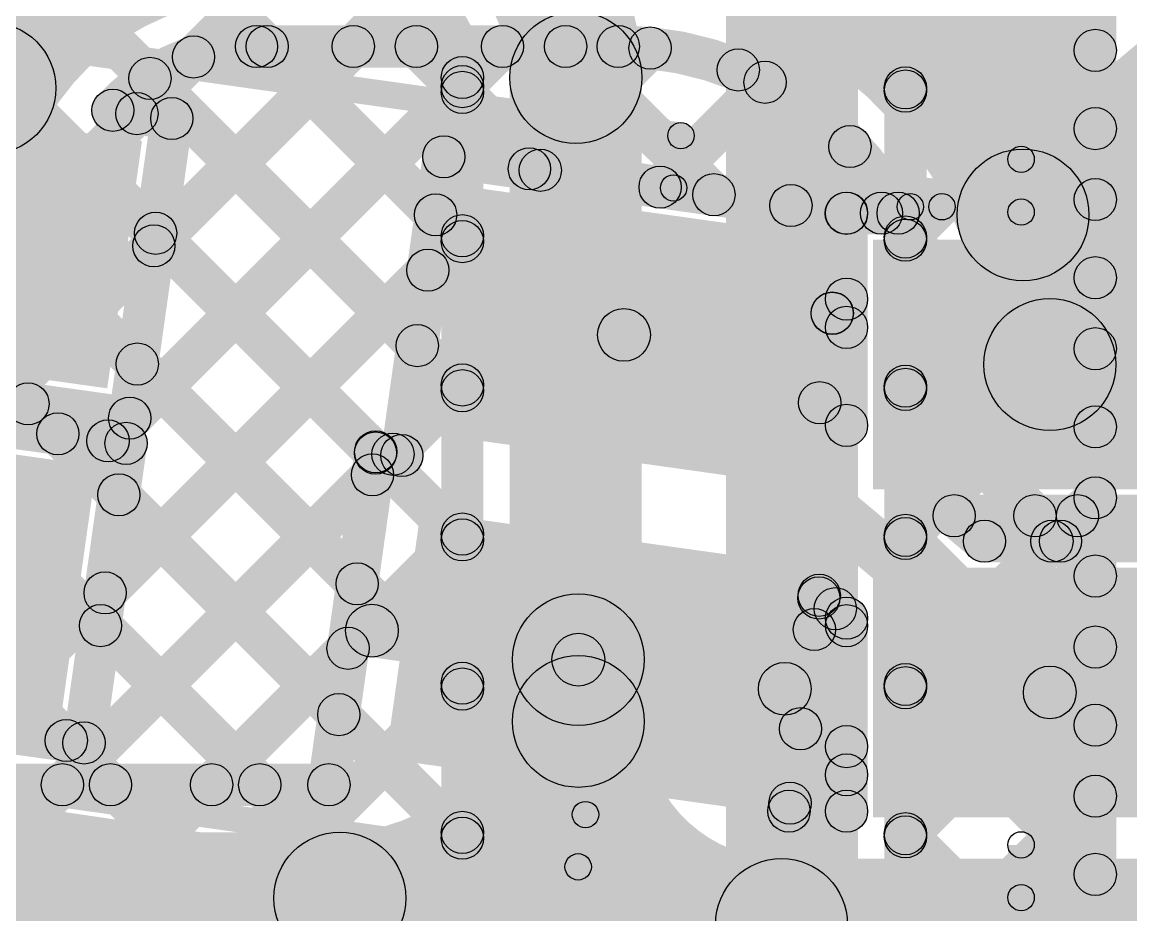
# Model space of a CAD drawing. Header units: millimetres. Extents: x -2.17 to 2.17, y -2.17 to 2.17.
# Drawn here: x -0.292 to -0.0818, y -1.8298 to -1.6605 of the extents above; entities that cross this region are included whole.
import ezdxf

# ---------------------------------------------------------------- set-up
doc = ezdxf.new("R2010")
doc.units = ezdxf.units.MM
doc.header["$MEASUREMENT"] = 0
for name, color, linetype in [('BottomLayer', 5, 'Continuous'), ('Mechanical2', 216, 'Continuous'), ('TopLayer', 1, 'Continuous'), ('TopOverlay', 2, 'Continuous'), ('TopPaste', 8, 'Continuous'), ('TopSolder', 216, 'Continuous')]:
    doc.layers.add(name, color=color, linetype=linetype)

# ---------------------------------------------------------------- blocks, each defined once
blk = doc.blocks.new('WS2812B_M____137')
at = {"layer": 'TopLayer'}
for points in [[(-0.09409, 0.05079), (-0.03504, 0.05079), (-0.03504, 0.01142), (-0.09409, 0.01142)], [(0.03504, 0.05079), (0.09409, 0.05079), (0.09409, 0.01142), (0.03504, 0.01142)], [(-0.09409, -0.01142), (-0.03504, -0.01142), (-0.03504, -0.05079), (-0.09409, -0.05079)], [(0.03504, -0.01142), (0.09409, -0.01142), (0.09409, -0.05079), (0.03504, -0.05079)]]:
    blk.add_hatch(color=1, dxfattribs=at).paths.add_polyline_path(points)
at = {"layer": 'TopOverlay'}
for points in [[(-0.07, 0.0675), (-0.07, 0.0725), (0.07, 0.0725), (0.07, 0.0675)], [(0.0725, 0.06), (0.0675, 0.06), (0.0675, 0.07), (0.0725, 0.07)], [(0.0725, -0.07), (0.0675, -0.07), (0.0675, -0.06), (0.0725, -0.06)], [(-0.07, -0.0725), (-0.07, -0.0675), (0.07, -0.0675), (0.07, -0.0725)]]:
    blk.add_hatch(color=2, dxfattribs=at).paths.add_polyline_path(points)
h = blk.add_hatch(color=2, dxfattribs=at)
edge = h.paths.add_edge_path()
edge.add_arc((0.07, 0.07), 0.0025, 0, 360)
h = blk.add_hatch(color=2, dxfattribs=at)
edge = h.paths.add_edge_path()
edge.add_arc((0.07, 0.07), 0.0025, 0, 360)
h = blk.add_hatch(color=2, dxfattribs=at)
edge = h.paths.add_edge_path()
edge.add_arc((0.07, 0.06), 0.0025, 0, 360)
h = blk.add_hatch(color=2, dxfattribs=at)
edge = h.paths.add_edge_path()
edge.add_arc((0.07, -0.06), 0.0025, 0, 360)
h = blk.add_hatch(color=2, dxfattribs=at)
edge = h.paths.add_edge_path()
edge.add_arc((0.07, -0.07), 0.0025, 0, 360)
h = blk.add_hatch(color=2, dxfattribs=at)
edge = h.paths.add_edge_path()
edge.add_arc((0.07, -0.07), 0.0025, 0, 360)
at = {"layer": 'TopPaste'}
for points in [[(-0.09409, 0.05079), (-0.03504, 0.05079), (-0.03504, 0.01142), (-0.09409, 0.01142)], [(0.03504, 0.05079), (0.09409, 0.05079), (0.09409, 0.01142), (0.03504, 0.01142)], [(-0.09409, -0.01142), (-0.03504, -0.01142), (-0.03504, -0.05079), (-0.09409, -0.05079)], [(0.03504, -0.01142), (0.09409, -0.01142), (0.09409, -0.05079), (0.03504, -0.05079)]]:
    blk.add_hatch(color=8, dxfattribs=at).paths.add_polyline_path(points)
at = {"layer": 'TopSolder'}
for points in [[(-0.09809, 0.05479), (-0.03104, 0.05479), (-0.03104, 0.00742), (-0.09809, 0.00742)], [(0.03104, 0.05479), (0.09809, 0.05479), (0.09809, 0.00742), (0.03104, 0.00742)], [(-0.09809, -0.00742), (-0.03104, -0.00742), (-0.03104, -0.05479), (-0.09809, -0.05479)], [(0.03104, -0.00742), (0.09809, -0.00742), (0.09809, -0.05479), (0.03104, -0.05479)]]:
    blk.add_hatch(color=216, dxfattribs=at).paths.add_polyline_path(points)
at = {"layer": 'TopOverlay'}
for centre in [(0.07, 0.07), (0.07, 0.07), (0.07, 0.06), (0.07, -0.06), (0.07, -0.07), (0.07, -0.07)]:
    blk.add_circle(centre, 0.0025, dxfattribs=at)
blk = doc.blocks.new('WS2812B_M____138')
at = {"layer": 'TopLayer'}
for points in [[(-0.09409, 0.05079), (-0.03504, 0.05079), (-0.03504, 0.01142), (-0.09409, 0.01142)], [(0.03504, 0.05079), (0.09409, 0.05079), (0.09409, 0.01142), (0.03504, 0.01142)], [(-0.09409, -0.01142), (-0.03504, -0.01142), (-0.03504, -0.05079), (-0.09409, -0.05079)], [(0.03504, -0.01142), (0.09409, -0.01142), (0.09409, -0.05079), (0.03504, -0.05079)]]:
    blk.add_hatch(color=1, dxfattribs=at).paths.add_polyline_path(points)
at = {"layer": 'TopOverlay'}
h = blk.add_hatch(color=2, dxfattribs=at)
edge = h.paths.add_edge_path()
edge.add_arc((-0.07, 0.07), 0.0025, 0, 360)
h = blk.add_hatch(color=2, dxfattribs=at)
edge = h.paths.add_edge_path()
edge.add_arc((-0.07, 0.07), 0.0025, 0, 360)
for points in [[(-0.07, 0.0675), (-0.07, 0.0725), (0.07, 0.0725), (0.07, 0.0675)], [(-0.0675, 0.06), (-0.0725, 0.06), (-0.0725, 0.07), (-0.0675, 0.07)], [(0.0725, 0.06), (0.0675, 0.06), (0.0675, 0.07), (0.0725, 0.07)], [(-0.0675, -0.07), (-0.0725, -0.07), (-0.0725, -0.06), (-0.0675, -0.06)], [(0.0725, -0.07), (0.0675, -0.07), (0.0675, -0.06), (0.0725, -0.06)], [(-0.07, -0.0725), (-0.07, -0.0675), (0.07, -0.0675), (0.07, -0.0725)]]:
    blk.add_hatch(color=2, dxfattribs=at).paths.add_polyline_path(points)
h = blk.add_hatch(color=2, dxfattribs=at)
edge = h.paths.add_edge_path()
edge.add_arc((0.07, 0.07), 0.0025, 0, 360)
h = blk.add_hatch(color=2, dxfattribs=at)
edge = h.paths.add_edge_path()
edge.add_arc((0.07, 0.07), 0.0025, 0, 360)
h = blk.add_hatch(color=2, dxfattribs=at)
edge = h.paths.add_edge_path()
edge.add_arc((-0.091, 0.061), 0.0025, 0, 360)
h = blk.add_hatch(color=2, dxfattribs=at)
edge = h.paths.add_edge_path()
edge.add_arc((-0.085, 0.061), 0.0025, 0, 360)
h = blk.add_hatch(color=2, dxfattribs=at)
edge = h.paths.add_edge_path()
edge.add_arc((-0.07, 0.06), 0.0025, 0, 360)
h = blk.add_hatch(color=2, dxfattribs=at)
edge = h.paths.add_edge_path()
edge.add_arc((0.07, 0.06), 0.0025, 0, 360)
h = blk.add_hatch(color=2, dxfattribs=at)
edge = h.paths.add_edge_path()
edge.add_arc((-0.07, -0.06), 0.0025, 0, 360)
h = blk.add_hatch(color=2, dxfattribs=at)
edge = h.paths.add_edge_path()
edge.add_arc((0.07, -0.06), 0.0025, 0, 360)
h = blk.add_hatch(color=2, dxfattribs=at)
edge = h.paths.add_edge_path()
edge.add_arc((-0.07, -0.07), 0.0025, 0, 360)
h = blk.add_hatch(color=2, dxfattribs=at)
edge = h.paths.add_edge_path()
edge.add_arc((-0.07, -0.07), 0.0025, 0, 360)
h = blk.add_hatch(color=2, dxfattribs=at)
edge = h.paths.add_edge_path()
edge.add_arc((0.07, -0.07), 0.0025, 0, 360)
h = blk.add_hatch(color=2, dxfattribs=at)
edge = h.paths.add_edge_path()
edge.add_arc((0.07, -0.07), 0.0025, 0, 360)
at = {"layer": 'TopPaste'}
for points in [[(-0.09409, 0.05079), (-0.03504, 0.05079), (-0.03504, 0.01142), (-0.09409, 0.01142)], [(0.03504, 0.05079), (0.09409, 0.05079), (0.09409, 0.01142), (0.03504, 0.01142)], [(-0.09409, -0.01142), (-0.03504, -0.01142), (-0.03504, -0.05079), (-0.09409, -0.05079)], [(0.03504, -0.01142), (0.09409, -0.01142), (0.09409, -0.05079), (0.03504, -0.05079)]]:
    blk.add_hatch(color=8, dxfattribs=at).paths.add_polyline_path(points)
at = {"layer": 'TopSolder'}
for points in [[(-0.09809, 0.05479), (-0.03104, 0.05479), (-0.03104, 0.00742), (-0.09809, 0.00742)], [(0.03104, 0.05479), (0.09809, 0.05479), (0.09809, 0.00742), (0.03104, 0.00742)], [(-0.09809, -0.00742), (-0.03104, -0.00742), (-0.03104, -0.05479), (-0.09809, -0.05479)], [(0.03104, -0.00742), (0.09809, -0.00742), (0.09809, -0.05479), (0.03104, -0.05479)]]:
    blk.add_hatch(color=216, dxfattribs=at).paths.add_polyline_path(points)
at = {"layer": 'TopOverlay', "const_width": 0.005}
blk.add_lwpolyline([(-0.085, 0.061, 1), (-0.091, 0.061, 1)], format="xyb", close=True, dxfattribs=at)
at = {"layer": 'TopOverlay'}
for centre in [(-0.07, 0.07), (-0.07, 0.07), (0.07, 0.07), (0.07, 0.07), (-0.091, 0.061), (-0.085, 0.061), (-0.07, 0.06), (0.07, 0.06), (-0.07, -0.06), (0.07, -0.06), (-0.07, -0.07), (-0.07, -0.07), (0.07, -0.07), (0.07, -0.07)]:
    blk.add_circle(centre, 0.0025, dxfattribs=at)

msp = doc.modelspace()

# ---------------------------------------------------------------- hatches: boundary and pattern name
at = {"layer": 'BottomLayer'}
for points in [[(-0.0845, -2.0588), (-0.0925, -2.0588), (-0.0925, -0.99704), (-0.0845, -0.99704)], [(-0.1335, -1.94261), (-0.1585, -1.94261), (-0.1585, -1.602), (-0.1335, -1.602)], [(-0.1205, -1.94261), (-0.1285, -1.94261), (-0.1285, -1.602), (-0.1205, -1.602)], [(-0.12167, -1.6764), (-0.12733, -1.67074), (-0.09133, -1.63474), (-0.08567, -1.6404)], [(-0.12733, -1.64751), (-0.12167, -1.64186), (-0.08567, -1.67786), (-0.09133, -1.68351)], [(-0.58925, -1.97427), (-0.59491, -1.96861), (-0.27696, -1.65067), (-0.27131, -1.65633)], [(-0.56674, -1.98004), (-0.57239, -1.97438), (-0.24868, -1.65067), (-0.24302, -1.65633)], [(-0.45793, -1.65633), (-0.45227, -1.65067), (-0.20567, -1.89727), (-0.21133, -1.90293)], [(-0.42964, -1.65633), (-0.42398, -1.65067), (-0.20567, -1.86898), (-0.21133, -1.87464)], [(-0.40136, -1.65633), (-0.3957, -1.65067), (-0.20567, -1.8407), (-0.21133, -1.84636)], [(-0.37307, -1.65633), (-0.36742, -1.65067), (-0.20567, -1.81242), (-0.21133, -1.81807)], [(-0.34479, -1.65633), (-0.33913, -1.65067), (-0.20567, -1.78413), (-0.21133, -1.78979)], [(-0.3165, -1.65633), (-0.31085, -1.65067), (-0.20567, -1.75585), (-0.21133, -1.7615)], [(-0.28822, -1.65633), (-0.28256, -1.65067), (-0.20567, -1.72756), (-0.21133, -1.73322)], [(-0.25994, -1.65633), (-0.25428, -1.65067), (-0.20567, -1.69928), (-0.21133, -1.70494)], [(-0.23165, -1.65633), (-0.22599, -1.65067), (-0.20567, -1.67099), (-0.21133, -1.67665)], [(-0.54422, -1.98581), (-0.54988, -1.98015), (-0.22185, -1.65212), (-0.21619, -1.65778)], [(-0.12167, -1.70468), (-0.12733, -1.69903), (-0.09133, -1.66303), (-0.08567, -1.66868)], [(-0.52171, -1.99158), (-0.52736, -1.98592), (-0.21133, -1.66989), (-0.20567, -1.67555)], [(-0.12733, -1.6758), (-0.12167, -1.67014), (-0.08567, -1.70614), (-0.09133, -1.7118)], [(-0.2045, -2.04887), (-0.2125, -2.04887), (-0.2125, -1.671), (-0.2045, -1.671)], [(-0.1745, -2.053), (-0.1995, -2.053), (-0.1995, -1.671), (-0.1745, -1.671)], [(-0.12167, -1.73297), (-0.12733, -1.72731), (-0.09133, -1.69131), (-0.08567, -1.69697)], [(-0.49919, -1.99735), (-0.50485, -1.99169), (-0.21133, -1.69817), (-0.20567, -1.70383)], [(-0.12733, -1.70408), (-0.12167, -1.69843), (-0.08567, -1.73443), (-0.09133, -1.74008)], [(-0.12167, -1.76125), (-0.12733, -1.75559), (-0.09133, -1.71959), (-0.08567, -1.72525)], [(-0.47668, -2.00312), (-0.48233, -1.99746), (-0.21133, -1.72646), (-0.20567, -1.73211)], [(-0.12733, -1.73237), (-0.12167, -1.72671), (-0.08567, -1.76271), (-0.09133, -1.76837)], [(-0.12167, -1.78954), (-0.12733, -1.78388), (-0.09133, -1.74788), (-0.08567, -1.75354)], [(-0.45416, -2.00889), (-0.45982, -2.00323), (-0.21133, -1.75474), (-0.20567, -1.7604)], [(-0.12733, -1.76065), (-0.12167, -1.75499), (-0.08567, -1.79099), (-0.09133, -1.79665)], [(-0.12167, -1.81782), (-0.12733, -1.81216), (-0.09133, -1.77616), (-0.08567, -1.78182)], [(-0.43165, -2.01466), (-0.43731, -2.009), (-0.21133, -1.78303), (-0.20567, -1.78868)], [(-0.12733, -1.78894), (-0.12167, -1.78328), (-0.08567, -1.81928), (-0.09133, -1.82494)], [(-0.12167, -1.8461), (-0.12733, -1.84045), (-0.09133, -1.80445), (-0.08567, -1.8101)], [(-0.40913, -2.02043), (-0.41479, -2.01477), (-0.21133, -1.81131), (-0.20567, -1.81697)], [(-0.12733, -1.81722), (-0.12167, -1.81156), (-0.08567, -1.84756), (-0.09133, -1.85322)]]:
    msp.add_hatch(color=5, dxfattribs=at).paths.add_polyline_path(points)
h = msp.add_hatch(color=5, dxfattribs=at)
edge = h.paths.add_edge_path()
edge.add_arc((-0.187, -1.671), 0.0125, 0, 360)
h = msp.add_hatch(color=5, dxfattribs=at)
edge = h.paths.add_edge_path()
edge.add_arc((-0.187, -1.671), 0.0125, 0, 360)
h = msp.add_hatch(color=5, dxfattribs=at)
edge = h.paths.add_edge_path()
edge.add_arc((-0.0885, -1.66585), 0.004, 0, 360)
h = msp.add_hatch(color=5, dxfattribs=at)
edge = h.paths.add_edge_path()
edge.add_arc((-0.2085, -1.671), 0.004, 0, 360)
h = msp.add_hatch(color=5, dxfattribs=at)
edge = h.paths.add_edge_path()
edge.add_arc((-0.2085, -1.671), 0.004, 0, 360)
h = msp.add_hatch(color=5, dxfattribs=at)
edge = h.paths.add_edge_path()
edge.add_arc((-0.2085, -1.67272), 0.004, 0, 360)
h = msp.add_hatch(color=5, dxfattribs=at)
edge = h.paths.add_edge_path()
edge.add_arc((-0.2085, -1.67382), 0.004, 0, 360)
h = msp.add_hatch(color=5, dxfattribs=at)
edge = h.paths.add_edge_path()
edge.add_arc((-0.1245, -1.67297), 0.004, 0, 360)
h = msp.add_hatch(color=5, dxfattribs=at)
edge = h.paths.add_edge_path()
edge.add_arc((-0.1245, -1.67357), 0.004, 0, 360)
h = msp.add_hatch(color=5, dxfattribs=at)
edge = h.paths.add_edge_path()
edge.add_arc((-0.0885, -1.68069), 0.004, 0, 360)
h = msp.add_hatch(color=5, dxfattribs=at)
edge = h.paths.add_edge_path()
edge.add_arc((-0.0885, -1.69414), 0.004, 0, 360)
h = msp.add_hatch(color=5, dxfattribs=at)
edge = h.paths.add_edge_path()
edge.add_arc((-0.2085, -1.701), 0.004, 0, 360)
h = msp.add_hatch(color=5, dxfattribs=at)
edge = h.paths.add_edge_path()
edge.add_arc((-0.2085, -1.70211), 0.004, 0, 360)
h = msp.add_hatch(color=5, dxfattribs=at)
edge = h.paths.add_edge_path()
edge.add_arc((-0.1245, -1.70125), 0.004, 0, 360)
h = msp.add_hatch(color=5, dxfattribs=at)
edge = h.paths.add_edge_path()
edge.add_arc((-0.1245, -1.70185), 0.004, 0, 360)
h = msp.add_hatch(color=5, dxfattribs=at)
edge = h.paths.add_edge_path()
edge.add_arc((-0.0885, -1.70897), 0.004, 0, 360)
h = msp.add_hatch(color=5, dxfattribs=at)
edge = h.paths.add_edge_path()
edge.add_arc((-0.0885, -1.72242), 0.004, 0, 360)
h = msp.add_hatch(color=5, dxfattribs=at)
edge = h.paths.add_edge_path()
edge.add_arc((-0.2085, -1.72929), 0.004, 0, 360)
h = msp.add_hatch(color=5, dxfattribs=at)
edge = h.paths.add_edge_path()
edge.add_arc((-0.1245, -1.72954), 0.004, 0, 360)
h = msp.add_hatch(color=5, dxfattribs=at)
edge = h.paths.add_edge_path()
edge.add_arc((-0.2085, -1.73039), 0.004, 0, 360)
h = msp.add_hatch(color=5, dxfattribs=at)
edge = h.paths.add_edge_path()
edge.add_arc((-0.1245, -1.73014), 0.004, 0, 360)
h = msp.add_hatch(color=5, dxfattribs=at)
edge = h.paths.add_edge_path()
edge.add_arc((-0.0885, -1.73725), 0.004, 0, 360)
h = msp.add_hatch(color=5, dxfattribs=at)
edge = h.paths.add_edge_path()
edge.add_arc((-0.0885, -1.75071), 0.004, 0, 360)
h = msp.add_hatch(color=5, dxfattribs=at)
edge = h.paths.add_edge_path()
edge.add_arc((-0.2085, -1.75757), 0.004, 0, 360)
h = msp.add_hatch(color=5, dxfattribs=at)
edge = h.paths.add_edge_path()
edge.add_arc((-0.2085, -1.75868), 0.004, 0, 360)
h = msp.add_hatch(color=5, dxfattribs=at)
edge = h.paths.add_edge_path()
edge.add_arc((-0.1245, -1.75782), 0.004, 0, 360)
h = msp.add_hatch(color=5, dxfattribs=at)
edge = h.paths.add_edge_path()
edge.add_arc((-0.1245, -1.75842), 0.004, 0, 360)
h = msp.add_hatch(color=5, dxfattribs=at)
edge = h.paths.add_edge_path()
edge.add_arc((-0.0885, -1.76554), 0.004, 0, 360)
h = msp.add_hatch(color=5, dxfattribs=at)
edge = h.paths.add_edge_path()
edge.add_arc((-0.0885, -1.77899), 0.004, 0, 360)
h = msp.add_hatch(color=5, dxfattribs=at)
edge = h.paths.add_edge_path()
edge.add_arc((-0.2085, -1.78585), 0.004, 0, 360)
h = msp.add_hatch(color=5, dxfattribs=at)
edge = h.paths.add_edge_path()
edge.add_arc((-0.1245, -1.78611), 0.004, 0, 360)
h = msp.add_hatch(color=5, dxfattribs=at)
edge = h.paths.add_edge_path()
edge.add_arc((-0.2085, -1.78696), 0.004, 0, 360)
h = msp.add_hatch(color=5, dxfattribs=at)
edge = h.paths.add_edge_path()
edge.add_arc((-0.1245, -1.78671), 0.004, 0, 360)
h = msp.add_hatch(color=5, dxfattribs=at)
edge = h.paths.add_edge_path()
edge.add_arc((-0.0885, -1.79382), 0.004, 0, 360)
h = msp.add_hatch(color=5, dxfattribs=at)
edge = h.paths.add_edge_path()
edge.add_arc((-0.0885, -1.80728), 0.004, 0, 360)
h = msp.add_hatch(color=5, dxfattribs=at)
edge = h.paths.add_edge_path()
edge.add_arc((-0.2085, -1.81414), 0.004, 0, 360)
h = msp.add_hatch(color=5, dxfattribs=at)
edge = h.paths.add_edge_path()
edge.add_arc((-0.2085, -1.81524), 0.004, 0, 360)
h = msp.add_hatch(color=5, dxfattribs=at)
edge = h.paths.add_edge_path()
edge.add_arc((-0.1245, -1.81439), 0.004, 0, 360)
h = msp.add_hatch(color=5, dxfattribs=at)
edge = h.paths.add_edge_path()
edge.add_arc((-0.1245, -1.81499), 0.004, 0, 360)
h = msp.add_hatch(color=5, dxfattribs=at)
edge = h.paths.add_edge_path()
edge.add_arc((-0.0885, -1.82211), 0.004, 0, 360)
at = {"layer": 'TopLayer'}
for points in [[(-0.0897, -1.69706), (-0.1147, -1.69706), (-0.1147, -1.62631), (-0.0897, -1.62631)], [(-0.27285, -1.74272), (-0.27851, -1.73707), (-0.20372, -1.66228), (-0.19807, -1.66794)], [(-0.26415, -1.70574), (-0.26981, -1.70008), (-0.23201, -1.66228), (-0.22635, -1.66794)], [(-0.24832, -1.66794), (-0.24267, -1.66228), (-0.21074, -1.69421), (-0.21639, -1.69987)], [(-0.24752, -1.66911), (-0.24752, -1.66111), (-0.17893, -1.66111), (-0.17893, -1.66911)], [(-0.22004, -1.66794), (-0.21438, -1.66228), (-0.1909, -1.68577), (-0.19655, -1.69143)], [(-0.19176, -1.66794), (-0.1861, -1.66228), (-0.15799, -1.69039), (-0.16364, -1.69605)], [(-0.26737, -1.68068), (-0.27303, -1.67502), (-0.26229, -1.66428), (-0.25663, -1.66993)], [(-0.19298, -1.69113), (-0.19863, -1.68548), (-0.17574, -1.66258), (-0.17008, -1.66824)], [(-0.15902, -1.67239), (-0.15336, -1.66673), (-0.1262, -1.69389), (-0.13186, -1.69955)], [(-0.27055, -1.674), (-0.26489, -1.66834), (-0.21422, -1.71901), (-0.21988, -1.72467)], [(-0.16818, -1.69462), (-0.17383, -1.68896), (-0.15395, -1.66908), (-0.14829, -1.67473)], [(-0.27532, -1.68117), (-0.2742, -1.67325), (-0.26303, -1.67482), (-0.26415, -1.68274)], [(-0.26761, -1.73615), (-0.27553, -1.73503), (-0.26755, -1.67822), (-0.25963, -1.67934)], [(-0.14338, -1.6981), (-0.14904, -1.69245), (-0.13785, -1.68126), (-0.13219, -1.68692)], [(-0.21257, -1.68999), (-0.21146, -1.68207), (-0.13516, -1.69279), (-0.13627, -1.70071)], [(-0.21602, -1.74323), (-0.22394, -1.74212), (-0.21598, -1.68547), (-0.20806, -1.68658)], [(-0.13566, -1.70072), (-0.13566, -1.69272), (-0.12589, -1.69272), (-0.12589, -1.70072)], [(-0.26947, -1.70336), (-0.26382, -1.6977), (-0.22213, -1.73938), (-0.22779, -1.74504)], [(-0.1368, -1.73323), (-0.14472, -1.73212), (-0.13967, -1.69619), (-0.13175, -1.69731)], [(-0.13166, -1.73696), (-0.13966, -1.73696), (-0.13966, -1.69672), (-0.13166, -1.69672)], [(-0.2734, -1.77156), (-0.27906, -1.7659), (-0.21787, -1.70471), (-0.21221, -1.71037)], [(-0.13555, -1.71856), (-0.14121, -1.7129), (-0.13849, -1.71019), (-0.13283, -1.71584)], [(-0.1412, -1.7185), (-0.13554, -1.71284), (-0.13283, -1.71555), (-0.13849, -1.72121)], [(-0.18107, -1.72362), (-0.17464, -1.71597), (-0.09392, -1.78378), (-0.10035, -1.79144)], [(-0.27296, -1.72816), (-0.2673, -1.7225), (-0.22562, -1.76418), (-0.23128, -1.76984)], [(-0.32859, -1.73162), (-0.32748, -1.7237), (-0.27102, -1.73163), (-0.27213, -1.73955)], [(-0.32349, -1.73722), (-0.32238, -1.72929), (-0.27169, -1.73642), (-0.2728, -1.74434)], [(-0.14333, -1.73574), (-0.13819, -1.72961), (-0.13309, -1.7339), (-0.13823, -1.74002)], [(-0.29369, -1.73571), (-0.28804, -1.73005), (-0.28236, -1.73573), (-0.28801, -1.74139)], [(-0.22549, -1.74594), (-0.22437, -1.73802), (-0.21942, -1.73871), (-0.22054, -1.74664)], [(-0.27627, -1.79775), (-0.28419, -1.79663), (-0.27621, -1.73982), (-0.26829, -1.74094)], [(-0.22271, -1.74915), (-0.22837, -1.7435), (-0.22448, -1.73961), (-0.21883, -1.74527)], [(-0.22984, -1.80567), (-0.23776, -1.80455), (-0.22889, -1.74142), (-0.22097, -1.74254)], [(-0.2815, -1.80794), (-0.28715, -1.80228), (-0.22837, -1.7435), (-0.22271, -1.74915)], [(-0.27644, -1.75296), (-0.27079, -1.7473), (-0.2291, -1.78898), (-0.23476, -1.79464)], [(-0.11527, -1.75809), (-0.11527, -1.75009), (-0.05861, -1.75009), (-0.05861, -1.75809)], [(-0.11784, -1.75715), (-0.1127, -1.75103), (-0.10694, -1.75586), (-0.11209, -1.76199)], [(-0.10278, -1.75692), (-0.09712, -1.75126), (-0.09228, -1.7561), (-0.09794, -1.76175)], [(-0.09389, -1.76175), (-0.09955, -1.7561), (-0.09471, -1.75126), (-0.08906, -1.75692)], [(-0.10951, -1.76293), (-0.10951, -1.75493), (-0.05861, -1.75493), (-0.05861, -1.76293)], [(-0.14374, -1.77252), (-0.13809, -1.76686), (-0.13283, -1.77212), (-0.13849, -1.77777)], [(-0.14341, -1.77224), (-0.13827, -1.76611), (-0.13309, -1.77047), (-0.13823, -1.77659)], [(-0.14263, -1.81067), (-0.15056, -1.80955), (-0.1448, -1.76862), (-0.13688, -1.76973)], [(-0.13893, -1.77851), (-0.14458, -1.77285), (-0.14063, -1.7689), (-0.13498, -1.77456)], [(-0.22635, -1.78084), (-0.22496, -1.77094), (-0.18582, -1.77644), (-0.18721, -1.78635)], [(-0.27993, -1.77775), (-0.27427, -1.7721), (-0.24409, -1.80228), (-0.24975, -1.80794)], [(-0.13166, -1.81011), (-0.13966, -1.81011), (-0.13966, -1.77353), (-0.13166, -1.77353)], [(-0.25321, -1.80794), (-0.25887, -1.80228), (-0.23299, -1.77641), (-0.22734, -1.78206)], [(-0.18721, -1.78635), (-0.18582, -1.77644), (-0.14668, -1.78194), (-0.14807, -1.79185)], [(-0.17401, -1.7931), (-0.19901, -1.7931), (-0.19901, -1.78139), (-0.17401, -1.78139)], [(-0.35709, -1.79043), (-0.35598, -1.78251), (-0.27967, -1.79323), (-0.28079, -1.80115)], [(-0.14723, -1.79732), (-0.14157, -1.79166), (-0.13283, -1.8004), (-0.13849, -1.80606)], [(-0.28642, -1.79955), (-0.28077, -1.79389), (-0.27237, -1.80228), (-0.27803, -1.80794)], [(-0.14355, -1.81142), (-0.14921, -1.80576), (-0.13849, -1.79504), (-0.13283, -1.8007)], [(-0.37, -1.80911), (-0.37, -1.80111), (-0.2338, -1.80111), (-0.2338, -1.80911)], [(-0.14659, -1.81411), (-0.14659, -1.80611), (-0.13566, -1.80611), (-0.13566, -1.81411)], [(-0.37, -1.83911), (-0.37, -1.81411), (-0.23173, -1.81411), (-0.23173, -1.83911)], [(-0.148, -1.84411), (-0.148, -1.81911), (-0.012, -1.81911), (-0.012, -1.84411)]]:
    msp.add_hatch(color=1, dxfattribs=at).paths.add_polyline_path(points)
h = msp.add_hatch(color=1, dxfattribs=at)
edge = h.paths.add_edge_path()
edge.add_arc((-0.2981, -1.67301), 0.0125, 0, 360)
h = msp.add_hatch(color=1, dxfattribs=at)
edge = h.paths.add_edge_path()
edge.add_arc((-0.2981, -1.67301), 0.0125, 0, 360)
h = msp.add_hatch(color=1, dxfattribs=at)
edge = h.paths.add_edge_path()
edge.add_arc((-0.2981, -1.67301), 0.0125, 0, 360)
h = msp.add_hatch(color=1, dxfattribs=at)
edge = h.paths.add_edge_path()
edge.add_arc((-0.24752, -1.66511), 0.004, 0, 360)
h = msp.add_hatch(color=1, dxfattribs=at)
edge = h.paths.add_edge_path()
edge.add_arc((-0.24752, -1.66511), 0.004, 0, 360)
h = msp.add_hatch(color=1, dxfattribs=at)
edge = h.paths.add_edge_path()
edge.add_arc((-0.2455, -1.66511), 0.004, 0, 360)
h = msp.add_hatch(color=1, dxfattribs=at)
edge = h.paths.add_edge_path()
edge.add_arc((-0.22918, -1.66511), 0.004, 0, 360)
h = msp.add_hatch(color=1, dxfattribs=at)
edge = h.paths.add_edge_path()
edge.add_arc((-0.21721, -1.66511), 0.004, 0, 360)
h = msp.add_hatch(color=1, dxfattribs=at)
edge = h.paths.add_edge_path()
edge.add_arc((-0.20089, -1.66511), 0.004, 0, 360)
h = msp.add_hatch(color=1, dxfattribs=at)
edge = h.paths.add_edge_path()
edge.add_arc((-0.18893, -1.66511), 0.004, 0, 360)
h = msp.add_hatch(color=1, dxfattribs=at)
edge = h.paths.add_edge_path()
edge.add_arc((-0.17893, -1.66511), 0.004, 0, 360)
h = msp.add_hatch(color=1, dxfattribs=at)
edge = h.paths.add_edge_path()
edge.add_arc((-0.17893, -1.66511), 0.004, 0, 360)
h = msp.add_hatch(color=1, dxfattribs=at)
edge = h.paths.add_edge_path()
edge.add_arc((-0.17291, -1.66541), 0.004, 0, 360)
h = msp.add_hatch(color=1, dxfattribs=at)
edge = h.paths.add_edge_path()
edge.add_arc((-0.25946, -1.6671), 0.004, 0, 360)
h = msp.add_hatch(color=1, dxfattribs=at)
edge = h.paths.add_edge_path()
edge.add_arc((-0.15619, -1.66956), 0.004, 0, 360)
h = msp.add_hatch(color=1, dxfattribs=at)
edge = h.paths.add_edge_path()
edge.add_arc((-0.26772, -1.67117), 0.004, 0, 360)
h = msp.add_hatch(color=1, dxfattribs=at)
edge = h.paths.add_edge_path()
edge.add_arc((-0.15112, -1.67191), 0.004, 0, 360)
h = msp.add_hatch(color=1, dxfattribs=at)
edge = h.paths.add_edge_path()
edge.add_arc((-0.27476, -1.67721), 0.004, 0, 360)
h = msp.add_hatch(color=1, dxfattribs=at)
edge = h.paths.add_edge_path()
edge.add_arc((-0.27476, -1.67721), 0.004, 0, 360)
h = msp.add_hatch(color=1, dxfattribs=at)
edge = h.paths.add_edge_path()
edge.add_arc((-0.2702, -1.67785), 0.004, 0, 360)
h = msp.add_hatch(color=1, dxfattribs=at)
edge = h.paths.add_edge_path()
edge.add_arc((-0.26359, -1.67878), 0.004, 0, 360)
h = msp.add_hatch(color=1, dxfattribs=at)
edge = h.paths.add_edge_path()
edge.add_arc((-0.26359, -1.67878), 0.004, 0, 360)
h = msp.add_hatch(color=1, dxfattribs=at)
edge = h.paths.add_edge_path()
edge.add_arc((-0.13502, -1.68409), 0.004, 0, 360)
h = msp.add_hatch(color=1, dxfattribs=at)
edge = h.paths.add_edge_path()
edge.add_arc((-0.21202, -1.68603), 0.004, 0, 360)
h = msp.add_hatch(color=1, dxfattribs=at)
edge = h.paths.add_edge_path()
edge.add_arc((-0.21202, -1.68603), 0.004, 0, 360)
h = msp.add_hatch(color=1, dxfattribs=at)
edge = h.paths.add_edge_path()
edge.add_arc((-0.1958, -1.68831), 0.004, 0, 360)
h = msp.add_hatch(color=1, dxfattribs=at)
edge = h.paths.add_edge_path()
edge.add_arc((-0.19372, -1.6886), 0.004, 0, 360)
h = msp.add_hatch(color=1, dxfattribs=at)
edge = h.paths.add_edge_path()
edge.add_arc((-0.1022, -1.69706), 0.0125, 0, 360)
h = msp.add_hatch(color=1, dxfattribs=at)
edge = h.paths.add_edge_path()
edge.add_arc((-0.1022, -1.69706), 0.0125, 0, 360)
h = msp.add_hatch(color=1, dxfattribs=at)
edge = h.paths.add_edge_path()
edge.add_arc((-0.1022, -1.69706), 0.0125, 0, 360)
h = msp.add_hatch(color=1, dxfattribs=at)
edge = h.paths.add_edge_path()
edge.add_arc((-0.1022, -1.69706), 0.0125, 0, 360)
h = msp.add_hatch(color=1, dxfattribs=at)
edge = h.paths.add_edge_path()
edge.add_arc((-0.1022, -1.69706), 0.0125, 0, 360)
h = msp.add_hatch(color=1, dxfattribs=at)
edge = h.paths.add_edge_path()
edge.add_arc((-0.17101, -1.69179), 0.004, 0, 360)
h = msp.add_hatch(color=1, dxfattribs=at)
edge = h.paths.add_edge_path()
edge.add_arc((-0.16081, -1.69322), 0.004, 0, 360)
h = msp.add_hatch(color=1, dxfattribs=at)
edge = h.paths.add_edge_path()
edge.add_arc((-0.14621, -1.69528), 0.004, 0, 360)
h = msp.add_hatch(color=1, dxfattribs=at)
edge = h.paths.add_edge_path()
edge.add_arc((-0.21357, -1.69704), 0.004, 0, 360)
h = msp.add_hatch(color=1, dxfattribs=at)
edge = h.paths.add_edge_path()
edge.add_arc((-0.13571, -1.69675), 0.004, 0, 360)
h = msp.add_hatch(color=1, dxfattribs=at)
edge = h.paths.add_edge_path()
edge.add_arc((-0.13571, -1.69675), 0.004, 0, 360)
h = msp.add_hatch(color=1, dxfattribs=at)
edge = h.paths.add_edge_path()
edge.add_arc((-0.13566, -1.69672), 0.004, 0, 360)
h = msp.add_hatch(color=1, dxfattribs=at)
edge = h.paths.add_edge_path()
edge.add_arc((-0.13566, -1.69672), 0.004, 0, 360)
h = msp.add_hatch(color=1, dxfattribs=at)
edge = h.paths.add_edge_path()
edge.add_arc((-0.12903, -1.69672), 0.004, 0, 360)
h = msp.add_hatch(color=1, dxfattribs=at)
edge = h.paths.add_edge_path()
edge.add_arc((-0.12589, -1.69672), 0.004, 0, 360)
h = msp.add_hatch(color=1, dxfattribs=at)
edge = h.paths.add_edge_path()
edge.add_arc((-0.12589, -1.69672), 0.004, 0, 360)
h = msp.add_hatch(color=1, dxfattribs=at)
edge = h.paths.add_edge_path()
edge.add_arc((-0.26665, -1.70053), 0.004, 0, 360)
h = msp.add_hatch(color=1, dxfattribs=at)
edge = h.paths.add_edge_path()
edge.add_arc((-0.26698, -1.70291), 0.004, 0, 360)
h = msp.add_hatch(color=1, dxfattribs=at)
edge = h.paths.add_edge_path()
edge.add_arc((-0.21504, -1.70754), 0.004, 0, 360)
h = msp.add_hatch(color=1, dxfattribs=at)
edge = h.paths.add_edge_path()
edge.add_arc((-0.13566, -1.71302), 0.004, 0, 360)
h = msp.add_hatch(color=1, dxfattribs=at)
edge = h.paths.add_edge_path()
edge.add_arc((-0.13838, -1.71573), 0.004, 0, 360)
h = msp.add_hatch(color=1, dxfattribs=at)
edge = h.paths.add_edge_path()
edge.add_arc((-0.13837, -1.71567), 0.004, 0, 360)
h = msp.add_hatch(color=1, dxfattribs=at)
edge = h.paths.add_edge_path()
edge.add_arc((-0.09713, -1.72541), 0.0125, 0, 360)
h = msp.add_hatch(color=1, dxfattribs=at)
edge = h.paths.add_edge_path()
edge.add_arc((-0.09713, -1.72541), 0.0125, 0, 360)
h = msp.add_hatch(color=1, dxfattribs=at)
edge = h.paths.add_edge_path()
edge.add_arc((-0.17786, -1.7198), 0.005, 0, 360)
h = msp.add_hatch(color=1, dxfattribs=at)
edge = h.paths.add_edge_path()
edge.add_arc((-0.13566, -1.71838), 0.004, 0, 360)
h = msp.add_hatch(color=1, dxfattribs=at)
edge = h.paths.add_edge_path()
edge.add_arc((-0.21705, -1.72184), 0.004, 0, 360)
h = msp.add_hatch(color=1, dxfattribs=at)
edge = h.paths.add_edge_path()
edge.add_arc((-0.27013, -1.72533), 0.004, 0, 360)
h = msp.add_hatch(color=1, dxfattribs=at)
edge = h.paths.add_edge_path()
edge.add_arc((-0.29086, -1.73288), 0.004, 0, 360)
h = msp.add_hatch(color=1, dxfattribs=at)
edge = h.paths.add_edge_path()
edge.add_arc((-0.14076, -1.73267), 0.004, 0, 360)
h = msp.add_hatch(color=1, dxfattribs=at)
edge = h.paths.add_edge_path()
edge.add_arc((-0.14076, -1.73267), 0.004, 0, 360)
h = msp.add_hatch(color=1, dxfattribs=at)
edge = h.paths.add_edge_path()
edge.add_arc((-0.27157, -1.73559), 0.004, 0, 360)
h = msp.add_hatch(color=1, dxfattribs=at)
edge = h.paths.add_edge_path()
edge.add_arc((-0.27157, -1.73559), 0.004, 0, 360)
h = msp.add_hatch(color=1, dxfattribs=at)
edge = h.paths.add_edge_path()
edge.add_arc((-0.13566, -1.73696), 0.004, 0, 360)
h = msp.add_hatch(color=1, dxfattribs=at)
edge = h.paths.add_edge_path()
edge.add_arc((-0.13566, -1.73696), 0.004, 0, 360)
h = msp.add_hatch(color=1, dxfattribs=at)
edge = h.paths.add_edge_path()
edge.add_arc((-0.28518, -1.73856), 0.004, 0, 360)
h = msp.add_hatch(color=1, dxfattribs=at)
edge = h.paths.add_edge_path()
edge.add_arc((-0.27568, -1.7399), 0.004, 0, 360)
h = msp.add_hatch(color=1, dxfattribs=at)
edge = h.paths.add_edge_path()
edge.add_arc((-0.27225, -1.74038), 0.004, 0, 360)
h = msp.add_hatch(color=1, dxfattribs=at)
edge = h.paths.add_edge_path()
edge.add_arc((-0.27225, -1.74038), 0.004, 0, 360)
h = msp.add_hatch(color=1, dxfattribs=at)
edge = h.paths.add_edge_path()
edge.add_arc((-0.22493, -1.74198), 0.004, 0, 360)
h = msp.add_hatch(color=1, dxfattribs=at)
edge = h.paths.add_edge_path()
edge.add_arc((-0.22493, -1.74198), 0.004, 0, 360)
h = msp.add_hatch(color=1, dxfattribs=at)
edge = h.paths.add_edge_path()
edge.add_arc((-0.22496, -1.74221), 0.004, 0, 360)
h = msp.add_hatch(color=1, dxfattribs=at)
edge = h.paths.add_edge_path()
edge.add_arc((-0.22165, -1.74244), 0.004, 0, 360)
h = msp.add_hatch(color=1, dxfattribs=at)
edge = h.paths.add_edge_path()
edge.add_arc((-0.21998, -1.74268), 0.004, 0, 360)
h = msp.add_hatch(color=1, dxfattribs=at)
edge = h.paths.add_edge_path()
edge.add_arc((-0.21998, -1.74268), 0.004, 0, 360)
h = msp.add_hatch(color=1, dxfattribs=at)
edge = h.paths.add_edge_path()
edge.add_arc((-0.22554, -1.74633), 0.004, 0, 360)
h = msp.add_hatch(color=1, dxfattribs=at)
edge = h.paths.add_edge_path()
edge.add_arc((-0.22554, -1.74633), 0.004, 0, 360)
h = msp.add_hatch(color=1, dxfattribs=at)
edge = h.paths.add_edge_path()
edge.add_arc((-0.27362, -1.75013), 0.004, 0, 360)
h = msp.add_hatch(color=1, dxfattribs=at)
edge = h.paths.add_edge_path()
edge.add_arc((-0.11527, -1.75409), 0.004, 0, 360)
h = msp.add_hatch(color=1, dxfattribs=at)
edge = h.paths.add_edge_path()
edge.add_arc((-0.11527, -1.75409), 0.004, 0, 360)
h = msp.add_hatch(color=1, dxfattribs=at)
edge = h.paths.add_edge_path()
edge.add_arc((-0.09995, -1.75409), 0.004, 0, 360)
h = msp.add_hatch(color=1, dxfattribs=at)
edge = h.paths.add_edge_path()
edge.add_arc((-0.09188, -1.75409), 0.004, 0, 360)
h = msp.add_hatch(color=1, dxfattribs=at)
edge = h.paths.add_edge_path()
edge.add_arc((-0.10951, -1.75893), 0.004, 0, 360)
h = msp.add_hatch(color=1, dxfattribs=at)
edge = h.paths.add_edge_path()
edge.add_arc((-0.10951, -1.75893), 0.004, 0, 360)
h = msp.add_hatch(color=1, dxfattribs=at)
edge = h.paths.add_edge_path()
edge.add_arc((-0.09672, -1.75893), 0.004, 0, 360)
h = msp.add_hatch(color=1, dxfattribs=at)
edge = h.paths.add_edge_path()
edge.add_arc((-0.09511, -1.75893), 0.004, 0, 360)
h = msp.add_hatch(color=1, dxfattribs=at)
edge = h.paths.add_edge_path()
edge.add_arc((-0.22845, -1.76701), 0.004, 0, 360)
h = msp.add_hatch(color=1, dxfattribs=at)
edge = h.paths.add_edge_path()
edge.add_arc((-0.27623, -1.76873), 0.004, 0, 360)
h = msp.add_hatch(color=1, dxfattribs=at)
edge = h.paths.add_edge_path()
edge.add_arc((-0.14084, -1.76918), 0.004, 0, 360)
h = msp.add_hatch(color=1, dxfattribs=at)
edge = h.paths.add_edge_path()
edge.add_arc((-0.14084, -1.76918), 0.004, 0, 360)
h = msp.add_hatch(color=1, dxfattribs=at)
edge = h.paths.add_edge_path()
edge.add_arc((-0.14091, -1.76969), 0.004, 0, 360)
h = msp.add_hatch(color=1, dxfattribs=at)
edge = h.paths.add_edge_path()
edge.add_arc((-0.18651, -1.78139), 0.0125, 0, 360)
h = msp.add_hatch(color=1, dxfattribs=at)
edge = h.paths.add_edge_path()
edge.add_arc((-0.18651, -1.78139), 0.0125, 0, 360)
h = msp.add_hatch(color=1, dxfattribs=at)
edge = h.paths.add_edge_path()
edge.add_arc((-0.1378, -1.77173), 0.004, 0, 360)
h = msp.add_hatch(color=1, dxfattribs=at)
edge = h.paths.add_edge_path()
edge.add_arc((-0.13566, -1.77353), 0.004, 0, 360)
h = msp.add_hatch(color=1, dxfattribs=at)
edge = h.paths.add_edge_path()
edge.add_arc((-0.13566, -1.77353), 0.004, 0, 360)
h = msp.add_hatch(color=1, dxfattribs=at)
edge = h.paths.add_edge_path()
edge.add_arc((-0.2771, -1.77493), 0.004, 0, 360)
h = msp.add_hatch(color=1, dxfattribs=at)
edge = h.paths.add_edge_path()
edge.add_arc((-0.22566, -1.77589), 0.005, 0, 360)
h = msp.add_hatch(color=1, dxfattribs=at)
edge = h.paths.add_edge_path()
edge.add_arc((-0.14176, -1.77568), 0.004, 0, 360)
h = msp.add_hatch(color=1, dxfattribs=at)
edge = h.paths.add_edge_path()
edge.add_arc((-0.13566, -1.77495), 0.004, 0, 360)
h = msp.add_hatch(color=1, dxfattribs=at)
edge = h.paths.add_edge_path()
edge.add_arc((-0.23017, -1.77924), 0.004, 0, 360)
h = msp.add_hatch(color=1, dxfattribs=at)
edge = h.paths.add_edge_path()
edge.add_arc((-0.18651, -1.78139), 0.005, 0, 360)
h = msp.add_hatch(color=1, dxfattribs=at)
edge = h.paths.add_edge_path()
edge.add_arc((-0.18651, -1.78139), 0.005, 0, 360)
h = msp.add_hatch(color=1, dxfattribs=at)
edge = h.paths.add_edge_path()
edge.add_arc((-0.18651, -1.7931), 0.0125, 0, 360)
h = msp.add_hatch(color=1, dxfattribs=at)
edge = h.paths.add_edge_path()
edge.add_arc((-0.18651, -1.7931), 0.0125, 0, 360)
h = msp.add_hatch(color=1, dxfattribs=at)
edge = h.paths.add_edge_path()
edge.add_arc((-0.14737, -1.7869), 0.005, 0, 360)
h = msp.add_hatch(color=1, dxfattribs=at)
edge = h.paths.add_edge_path()
edge.add_arc((-0.09713, -1.78761), 0.005, 0, 360)
h = msp.add_hatch(color=1, dxfattribs=at)
edge = h.paths.add_edge_path()
edge.add_arc((-0.23193, -1.79181), 0.004, 0, 360)
h = msp.add_hatch(color=1, dxfattribs=at)
edge = h.paths.add_edge_path()
edge.add_arc((-0.1444, -1.79449), 0.004, 0, 360)
h = msp.add_hatch(color=1, dxfattribs=at)
edge = h.paths.add_edge_path()
edge.add_arc((-0.28359, -1.79672), 0.004, 0, 360)
h = msp.add_hatch(color=1, dxfattribs=at)
edge = h.paths.add_edge_path()
edge.add_arc((-0.28023, -1.79719), 0.004, 0, 360)
h = msp.add_hatch(color=1, dxfattribs=at)
edge = h.paths.add_edge_path()
edge.add_arc((-0.28023, -1.79719), 0.004, 0, 360)
h = msp.add_hatch(color=1, dxfattribs=at)
edge = h.paths.add_edge_path()
edge.add_arc((-0.13566, -1.79787), 0.004, 0, 360)
h = msp.add_hatch(color=1, dxfattribs=at)
edge = h.paths.add_edge_path()
edge.add_arc((-0.28433, -1.80511), 0.004, 0, 360)
h = msp.add_hatch(color=1, dxfattribs=at)
edge = h.paths.add_edge_path()
edge.add_arc((-0.2752, -1.80511), 0.004, 0, 360)
h = msp.add_hatch(color=1, dxfattribs=at)
edge = h.paths.add_edge_path()
edge.add_arc((-0.25604, -1.80511), 0.004, 0, 360)
h = msp.add_hatch(color=1, dxfattribs=at)
edge = h.paths.add_edge_path()
edge.add_arc((-0.24692, -1.80511), 0.004, 0, 360)
h = msp.add_hatch(color=1, dxfattribs=at)
edge = h.paths.add_edge_path()
edge.add_arc((-0.2338, -1.80511), 0.004, 0, 360)
h = msp.add_hatch(color=1, dxfattribs=at)
edge = h.paths.add_edge_path()
edge.add_arc((-0.2338, -1.80511), 0.004, 0, 360)
h = msp.add_hatch(color=1, dxfattribs=at)
edge = h.paths.add_edge_path()
edge.add_arc((-0.13566, -1.80323), 0.004, 0, 360)
h = msp.add_hatch(color=1, dxfattribs=at)
edge = h.paths.add_edge_path()
edge.add_arc((-0.14638, -1.80859), 0.004, 0, 360)
h = msp.add_hatch(color=1, dxfattribs=at)
edge = h.paths.add_edge_path()
edge.add_arc((-0.14659, -1.81011), 0.004, 0, 360)
h = msp.add_hatch(color=1, dxfattribs=at)
edge = h.paths.add_edge_path()
edge.add_arc((-0.14659, -1.81011), 0.004, 0, 360)
h = msp.add_hatch(color=1, dxfattribs=at)
edge = h.paths.add_edge_path()
edge.add_arc((-0.13566, -1.81011), 0.004, 0, 360)
h = msp.add_hatch(color=1, dxfattribs=at)
edge = h.paths.add_edge_path()
edge.add_arc((-0.13566, -1.81011), 0.004, 0, 360)
h = msp.add_hatch(color=1, dxfattribs=at)
edge = h.paths.add_edge_path()
edge.add_arc((-0.23173, -1.82661), 0.0125, 0, 360)
h = msp.add_hatch(color=1, dxfattribs=at)
edge = h.paths.add_edge_path()
edge.add_arc((-0.23173, -1.82661), 0.0125, 0, 360)
h = msp.add_hatch(color=1, dxfattribs=at)
edge = h.paths.add_edge_path()
edge.add_arc((-0.148, -1.83161), 0.0125, 0, 360)
h = msp.add_hatch(color=1, dxfattribs=at)
edge = h.paths.add_edge_path()
edge.add_arc((-0.148, -1.83161), 0.0125, 0, 360)

# ---------------------------------------------------------------- linework, layer by layer
at = {"layer": 'BottomLayer'}
for points, const_width in [([(-0.226, -1.632, -0.414214), (-0.187, -1.671)], 0.025), ([(-0.226, -1.6535, -0.414214), (-0.2085, -1.671)], 0.008)]:
    msp.add_lwpolyline(points, format="xyb", dxfattribs=dict(at, const_width=const_width))
for centre, radius in [((-0.187, -1.671), 0.0125), ((-0.187, -1.671), 0.0125), ((-0.0885, -1.66585), 0.004), ((-0.2085, -1.671), 0.004), ((-0.2085, -1.671), 0.004), ((-0.2085, -1.67272), 0.004), ((-0.2085, -1.67382), 0.004), ((-0.1245, -1.67297), 0.004), ((-0.1245, -1.67357), 0.004), ((-0.0885, -1.68069), 0.004), ((-0.0885, -1.69414), 0.004), ((-0.2085, -1.701), 0.004), ((-0.2085, -1.70211), 0.004), ((-0.1245, -1.70125), 0.004), ((-0.1245, -1.70185), 0.004), ((-0.0885, -1.70897), 0.004), ((-0.0885, -1.72242), 0.004), ((-0.2085, -1.72929), 0.004), ((-0.1245, -1.72954), 0.004), ((-0.2085, -1.73039), 0.004), ((-0.1245, -1.73014), 0.004), ((-0.0885, -1.73725), 0.004), ((-0.0885, -1.75071), 0.004), ((-0.2085, -1.75757), 0.004), ((-0.2085, -1.75868), 0.004), ((-0.1245, -1.75782), 0.004), ((-0.1245, -1.75842), 0.004), ((-0.0885, -1.76554), 0.004), ((-0.0885, -1.77899), 0.004), ((-0.2085, -1.78585), 0.004), ((-0.1245, -1.78611), 0.004), ((-0.2085, -1.78696), 0.004), ((-0.1245, -1.78671), 0.004), ((-0.0885, -1.79382), 0.004), ((-0.0885, -1.80728), 0.004), ((-0.2085, -1.81414), 0.004), ((-0.2085, -1.81524), 0.004), ((-0.1245, -1.81439), 0.004), ((-0.1245, -1.81499), 0.004), ((-0.0885, -1.82211), 0.004)]:
    msp.add_circle(centre, radius, dxfattribs=at)
at = {"layer": 'Mechanical2', "const_width": 0.01}
for points in [[(2.16535, 0.001, 1), (-2.16535, 0.001, 1)], [(2.08135, -0.01, 1), (-2.04935, -0.01, 1)], [(1.84055, 0.001, 1), (-1.84055, 0.001, 1)]]:
    msp.add_lwpolyline(points, format="xyb", close=True, dxfattribs=at)
at = {"layer": 'TopLayer'}
for points, const_width in [([(-0.2981, -1.67301, -0.414214), (-0.22613, -1.60104)], 0.025), ([(-0.2981, -1.67301, -0.269514), (-0.24752, -1.64361)], 0.025), ([(-0.17893, -1.64361, -0.313958), (-0.1022, -1.69706)], 0.025), ([(-0.09713, -1.72541, -0.414214), (-0.03134, -1.65961)], 0.025), ([(-0.30573, -1.70182, -0.130168), (-0.2981, -1.67301)], 0.025), ([(-0.27476, -1.67721, -0.212093), (-0.24752, -1.66511)], 0.008), ([(-0.17893, -1.66511, -0.275409), (-0.12589, -1.69672)], 0.008), ([(-0.1022, -1.69706, -0.088718), (-0.09713, -1.72541)], 0.025), ([(-0.18651, -1.78139, -0.414214), (-0.23173, -1.82661)], 0.025), ([(-0.148, -1.83161, -0.414214), (-0.18651, -1.7931)], 0.025)]:
    msp.add_lwpolyline(points, format="xyb", dxfattribs=dict(at, const_width=const_width))
for centre, radius in [((-0.2981, -1.67301), 0.0125), ((-0.2981, -1.67301), 0.0125), ((-0.2981, -1.67301), 0.0125), ((-0.24752, -1.66511), 0.004), ((-0.24752, -1.66511), 0.004), ((-0.2455, -1.66511), 0.004), ((-0.22918, -1.66511), 0.004), ((-0.21721, -1.66511), 0.004), ((-0.20089, -1.66511), 0.004), ((-0.18893, -1.66511), 0.004), ((-0.17893, -1.66511), 0.004), ((-0.17893, -1.66511), 0.004), ((-0.17291, -1.66541), 0.004), ((-0.25946, -1.6671), 0.004), ((-0.15619, -1.66956), 0.004), ((-0.26772, -1.67117), 0.004), ((-0.15112, -1.67191), 0.004), ((-0.27476, -1.67721), 0.004), ((-0.27476, -1.67721), 0.004), ((-0.2702, -1.67785), 0.004), ((-0.26359, -1.67878), 0.004), ((-0.26359, -1.67878), 0.004), ((-0.13502, -1.68409), 0.004), ((-0.21202, -1.68603), 0.004), ((-0.21202, -1.68603), 0.004), ((-0.1958, -1.68831), 0.004), ((-0.19372, -1.6886), 0.004), ((-0.1022, -1.69706), 0.0125), ((-0.1022, -1.69706), 0.0125), ((-0.1022, -1.69706), 0.0125), ((-0.1022, -1.69706), 0.0125), ((-0.1022, -1.69706), 0.0125), ((-0.17101, -1.69179), 0.004), ((-0.16081, -1.69322), 0.004), ((-0.14621, -1.69528), 0.004), ((-0.21357, -1.69704), 0.004), ((-0.13571, -1.69675), 0.004), ((-0.13571, -1.69675), 0.004), ((-0.13566, -1.69672), 0.004), ((-0.13566, -1.69672), 0.004), ((-0.12903, -1.69672), 0.004), ((-0.12589, -1.69672), 0.004), ((-0.12589, -1.69672), 0.004), ((-0.26665, -1.70053), 0.004), ((-0.26698, -1.70291), 0.004), ((-0.21504, -1.70754), 0.004), ((-0.13566, -1.71302), 0.004), ((-0.13838, -1.71573), 0.004), ((-0.13837, -1.71567), 0.004), ((-0.09713, -1.72541), 0.0125), ((-0.09713, -1.72541), 0.0125), ((-0.17786, -1.7198), 0.005), ((-0.13566, -1.71838), 0.004), ((-0.21705, -1.72184), 0.004), ((-0.27013, -1.72533), 0.004), ((-0.29086, -1.73288), 0.004), ((-0.14076, -1.73267), 0.004), ((-0.14076, -1.73267), 0.004), ((-0.27157, -1.73559), 0.004), ((-0.27157, -1.73559), 0.004), ((-0.13566, -1.73696), 0.004), ((-0.13566, -1.73696), 0.004), ((-0.28518, -1.73856), 0.004), ((-0.27568, -1.7399), 0.004), ((-0.27225, -1.74038), 0.004), ((-0.27225, -1.74038), 0.004), ((-0.22493, -1.74198), 0.004), ((-0.22493, -1.74198), 0.004), ((-0.22496, -1.74221), 0.004), ((-0.22165, -1.74244), 0.004), ((-0.21998, -1.74268), 0.004), ((-0.21998, -1.74268), 0.004), ((-0.22554, -1.74633), 0.004), ((-0.22554, -1.74633), 0.004), ((-0.27362, -1.75013), 0.004), ((-0.11527, -1.75409), 0.004), ((-0.11527, -1.75409), 0.004), ((-0.09995, -1.75409), 0.004), ((-0.09188, -1.75409), 0.004), ((-0.10951, -1.75893), 0.004), ((-0.10951, -1.75893), 0.004), ((-0.09672, -1.75893), 0.004), ((-0.09511, -1.75893), 0.004), ((-0.22845, -1.76701), 0.004), ((-0.27623, -1.76873), 0.004), ((-0.14084, -1.76918), 0.004), ((-0.14084, -1.76918), 0.004), ((-0.14091, -1.76969), 0.004), ((-0.18651, -1.78139), 0.0125), ((-0.18651, -1.78139), 0.0125), ((-0.1378, -1.77173), 0.004), ((-0.13566, -1.77353), 0.004), ((-0.13566, -1.77353), 0.004), ((-0.2771, -1.77493), 0.004), ((-0.22566, -1.77589), 0.005), ((-0.14176, -1.77568), 0.004), ((-0.13566, -1.77495), 0.004), ((-0.23017, -1.77924), 0.004), ((-0.18651, -1.78139), 0.005), ((-0.18651, -1.78139), 0.005), ((-0.18651, -1.7931), 0.0125), ((-0.18651, -1.7931), 0.0125), ((-0.14737, -1.7869), 0.005), ((-0.09713, -1.78761), 0.005), ((-0.23193, -1.79181), 0.004), ((-0.1444, -1.79449), 0.004), ((-0.28359, -1.79672), 0.004), ((-0.28023, -1.79719), 0.004), ((-0.28023, -1.79719), 0.004), ((-0.13566, -1.79787), 0.004), ((-0.28433, -1.80511), 0.004), ((-0.2752, -1.80511), 0.004), ((-0.25604, -1.80511), 0.004), ((-0.24692, -1.80511), 0.004), ((-0.2338, -1.80511), 0.004), ((-0.2338, -1.80511), 0.004), ((-0.13566, -1.80323), 0.004), ((-0.14638, -1.80859), 0.004), ((-0.14659, -1.81011), 0.004), ((-0.14659, -1.81011), 0.004), ((-0.13566, -1.81011), 0.004), ((-0.13566, -1.81011), 0.004), ((-0.23173, -1.82661), 0.0125), ((-0.23173, -1.82661), 0.0125), ((-0.148, -1.83161), 0.0125), ((-0.148, -1.83161), 0.0125)]:
    msp.add_circle(centre, radius, dxfattribs=at)

# ---------------------------------------------------------------- block references
for name, p, rotation in [('WS2812B_M____137', (-0.24612, -1.74161), 351.9999999999999), ('WS2812B_M____138', (-0.03257, -1.75651), 360)]:
    msp.add_blockref(name, p, dxfattribs=dict(rotation=rotation))

doc.saveas('drawing.dxf')
